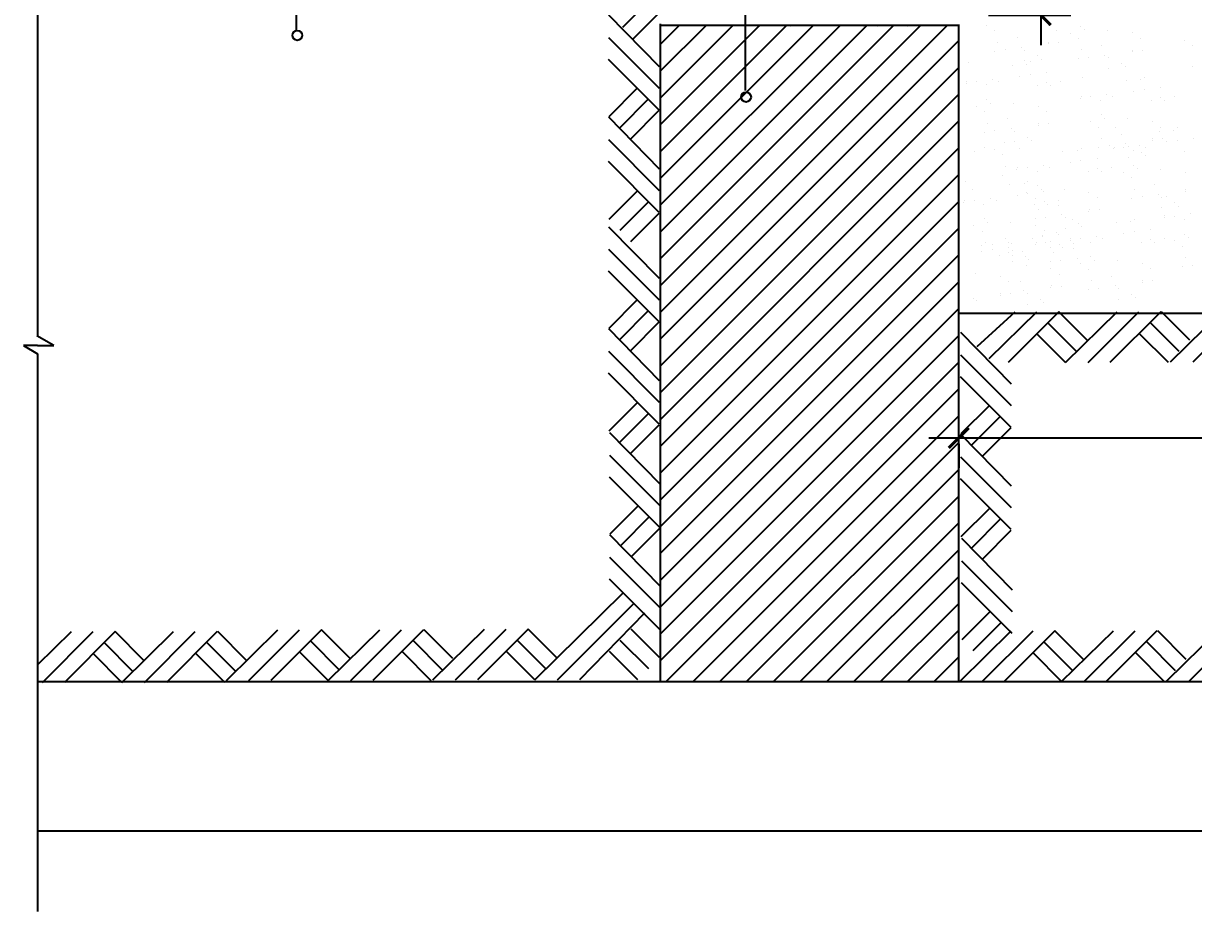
# Model space of a CAD drawing. Extents: x -1852 to 2348, y -1632 to 4031.
# Drawn here: x -1188 to -11, y 2400 to 3293 of the extents above; entities that cross this region are included whole.
import ezdxf

# ---------------------------------------------------------------- set-up
doc = ezdxf.new("R2010")
doc.units = 0
doc.header["$MEASUREMENT"] = 0
doc.layers.get('0').update_dxf_attribs({"linetype": 'CONTINUOUS'})
doc.layers.get('DEFPOINTS').update_dxf_attribs({"linetype": 'CONTINUOUS'})
for name, color, linetype in [('LEVEL', 2, 'CONTINUOUS'), ('STAIR', 140, 'CONTINUOUS'), ('TEXT', 41, 'CONTINUOUS'), ('TREE', 3, 'CONTINUOUS')]:
    doc.layers.add(name, color=color, linetype=linetype)
doc.styles.add('HZ', font='simplex.shx', dxfattribs={"width": 0.7, "bigfont": 'hztxt.shx'})
doc.styles.add('XREF1$0$STYLE3', font='simsun.ttf', dxfattribs={"width": 0.7})
doc.dimstyles.new('STANDARD-1', dxfattribs={"dimscale": 0, "dimtxt": 450, "dimasz": 300, "dimexe": 300, "dimexo": 300, "dimgap": 200, "dimtad": 1, "dimdec": 0, "dimzin": 0, "dimtxsty": 'HZ', "dimcen": 300, "dimdle": 300, "dimclrd": 40, "dimclre": 40, "dimclrt": 41, "dimazin": 3, "dimtfac": 1, "dimtdec": 0, "dimtofl": 0, "dimtmove": 0, "dimatfit": 3, "dimtvp": 1.5, "dimtolj": 1, "dimtzin": 0})

# ---------------------------------------------------------------- blocks, each defined once
blk = doc.blocks.new('DI')
at = {"layer": 'STAIR'}
for p, q in [((-51.9, -51), (0, 0)), ((-29.2, -51), (21.8, 0)), ((43.9, 0), (-7.2, -51)), ((73.4, -51), (124.4, 0)), ((146.5, 0), (95.4, -51)), ((32.8, -11.1), (61.4, -39.7)), ((72.5, -28.6), (43.9, 0)), ((50.6, -51), (102.6, 0)), ((136.2, -11.1), (164.8, -39.7)), ((175.8, -28.6), (147.2, 0)), ((21.8, -22.1), (50.4, -50.7)), ((125.2, -22.1), (153.8, -50.7))]:
    blk.add_line(p, q, dxfattribs=at)
blk = doc.blocks.new('_ARCHTICK')
at = {"color": 0, "linetype": 'BYBLOCK', "const_width": 0.15}
blk.add_lwpolyline([(-0.5, -0.5), (0.5, 0.5)], dxfattribs=at)
blk = doc.blocks.new('*D59')
at = {"color": 40, "linetype": 'BYBLOCK'}
for p, q in [((-165, 3421), (-165, 3271)), ((-217.5, 3391), (-135, 3391)), ((-217.5, 3301), (-135, 3301))]:
    blk.add_line(p, q, dxfattribs=at)
at = {"layer": 'DEFPOINTS', "color": 0, "linetype": 'BYBLOCK'}
for p in [(-247.5, 3391), (-247.5, 3301), (-165, 3301)]:
    blk.add_point(p, dxfattribs=at)
at = {"color": 40, "linetype": 'BYBLOCK', "xscale": 20, "yscale": 20, "zscale": 20}
for p, rotation in [((-165, 3391), 90), ((-165, 3301), 270)]:
    blk.add_blockref('_ARCHTICK', p, dxfattribs=dict(at, rotation=rotation))
at = {"color": 41, "linetype": 'BYBLOCK', "insert": (-200, 3346), "char_height": 30, "attachment_point": 5, "rotation": 90, "style": 'XREF1$0$STYLE3'}
blk.add_mtext('\\A1;90', dxfattribs=at)
blk = doc.blocks.new('*D63')
at = {"color": 40, "linetype": 'BYBLOCK'}
for p, q in [((-277.5, 2876), (1282.3, 2876)), ((-247.5, 2870.1), (-247.5, 2846)), ((1252.3, 2870.1), (1252.3, 2846))]:
    blk.add_line(p, q, dxfattribs=at)
at = {"layer": 'DEFPOINTS', "color": 0, "linetype": 'BYBLOCK'}
for p in [(-247.5, 2900.1), (1252.3, 2900.1), (1252.3, 2876)]:
    blk.add_point(p, dxfattribs=at)
at = {"color": 40, "linetype": 'BYBLOCK', "xscale": 20, "yscale": 20, "zscale": 20, "rotation": 180}
blk.add_blockref('_ARCHTICK', (-247.5, 2876), dxfattribs=at)
at = {"color": 40, "linetype": 'BYBLOCK', "xscale": 20, "yscale": 20, "zscale": 20}
blk.add_blockref('_ARCHTICK', (1252.3, 2876), dxfattribs=at)
at = {"color": 41, "linetype": 'BYBLOCK', "insert": (502.4, 2911), "char_height": 30, "attachment_point": 5, "style": 'XREF1$0$STYLE3'}
blk.add_mtext('\\A1;1500', dxfattribs=at)

msp = doc.modelspace()

# ---------------------------------------------------------------- linework, layer by layer
at = {"color": 40, "linetype": 'BYBLOCK'}
msp.add_line((952.5, 3001), (-247.5, 3001), dxfattribs=at)
at = {"layer": 'LEVEL'}
for p, q in [((-547.5, 2631), (-547.5, 3292.4)), ((-547.5, 3291), (-247.5, 3291)), ((-247.5, 2631), (-247.5, 3291.7)), ((-1174, 2631), (1849.4, 2631)), ((-1174, 2481), (1849.4, 2481))]:
    msp.add_line(p, q, dxfattribs=at)
at = {"layer": 'LEVEL', "linetype": 'CONTINUOUS'}
for centre in [(-912.8, 3280.7), (-461.5, 3218.7)]:
    msp.add_circle(centre, 5, dxfattribs=at)
at = {"layer": 'STAIR', "linetype": 'CONTINUOUS'}
for p, q in [((-1174, 3676), (-1174, 2978.2)), ((-524.3, 3290), (-524.3, 3290)), ((-502, 3289.4), (-502, 3289.4)), ((-483.6, 3290), (-483.6, 3290)), ((-469.8, 3290), (-469.8, 3290)), ((-461.3, 3289.4), (-461.3, 3289.4)), ((-447.5, 3289.4), (-447.5, 3289.4)), ((-439.4, 3290), (-439.4, 3290)), ((-417.1, 3289.4), (-417.1, 3289.4)), ((-400.8, 3290), (-400.8, 3290)), ((-365.2, 3290), (-365.2, 3290)), ((-351.4, 3290), (-351.4, 3290)), ((-342.9, 3289.4), (-342.9, 3289.4)), ((-329.1, 3289.4), (-329.1, 3289.4)), ((-321.1, 3290), (-321.1, 3290)), ((-298.8, 3289.4), (-298.8, 3289.4)), ((-282.5, 3290), (-282.5, 3290)), ((-260.1, 3289.4), (-260.1, 3289.4)), ((-1157.7, 2968.8), (-1174.8, 2978.7)), ((-1174, 2968.8), (-1188.3, 2968.8)), ((-1188.3, 2968.8), (-1174, 2960.7)), ((-1174, 2968.8), (-1157.7, 2968.8)), ((-1174, 2960.7), (-1174, 2399.8))]:
    msp.add_line(p, q, dxfattribs=at)
at = {"layer": 'STAIR'}
for p, q in [((-557.3, 3317.3), (-585.9, 3288.7)), ((-574.8, 3277.6), (-546.2, 3306.2)), ((-547.5, 3271.8), (-528.3, 3291)), ((-547.5, 3244.9), (-501.3, 3291)), ((-547.5, 3217.9), (-474.4, 3291)), ((-547.5, 3191), (-447.5, 3291)), ((-547.5, 3164.1), (-420.5, 3291)), ((-547.5, 3137.1), (-393.6, 3291)), ((-547.5, 3110.2), (-366.6, 3291)), ((-547.5, 3083.2), (-339.7, 3291)), ((-547.5, 3056.3), (-312.8, 3291)), ((-547.5, 3029.4), (-285.8, 3291)), ((-547.5, 3002.4), (-258.9, 3291)), ((-547.5, 2975.5), (-247.5, 3275.5)), ((-547.5, 2948.5), (-247.5, 3248.5)), ((-547.5, 2921.6), (-247.5, 3221.6)), ((-547.5, 2894.7), (-247.5, 3194.7)), ((-547.5, 2867.7), (-247.5, 3167.7)), ((-547.5, 2840.8), (-247.5, 3140.8)), ((-547.5, 2813.8), (-247.5, 3113.8)), ((-547.5, 2786.9), (-247.5, 3086.9)), ((-547.5, 2760), (-247.5, 3060)), ((-547.5, 2733), (-247.5, 3033)), ((-547.5, 2706.1), (-247.5, 3006.1)), ((-229, 2968), (-190.9, 3002.8)), ((-217, 2955.9), (-169.1, 3002.8)), ((-147, 3002.8), (-198, 2951.8)), ((-118.4, 2974.2), (-147, 3002.8)), ((-140.2, 2951.8), (-88.3, 3002.8)), ((-117.5, 2951.8), (-66.5, 3002.8)), ((-44.4, 3002.8), (-95.5, 2951.8)), ((-15, 2974.2), (-43.7, 3002.8)), ((-158.1, 2991.7), (-129.5, 2963.1)), ((-54.7, 2991.7), (-26.1, 2963.1)), ((-547.5, 2679.1), (-247.5, 2979.1)), ((-169.1, 2980.7), (-140.5, 2952.1)), ((-65.7, 2980.7), (-37.1, 2952.1)), ((-547.5, 2652.2), (-247.5, 2952.2)), ((-541.7, 2631), (-247.5, 2925.3)), ((-514.8, 2631), (-247.5, 2898.3)), ((-598.9, 2881.4), (-547.9, 2829.5)), ((-487.8, 2631), (-247.5, 2871.4)), ((-598.9, 2858.7), (-547.8, 2807.6)), ((-547.8, 2785.6), (-598.9, 2836.6)), ((-460.9, 2631), (-247.5, 2844.4)), ((-433.9, 2631), (-247.5, 2817.5)), ((-570, 2807.7), (-598.6, 2779.1)), ((-558.9, 2796.6), (-587.5, 2768)), ((-407, 2631), (-247.5, 2790.5)), ((-598.9, 2778.8), (-547.9, 2726.9)), ((-576.5, 2757), (-547.9, 2785.6)), ((-244.8, 2775.3), (-193.8, 2723.4)), ((-598.9, 2756.1), (-547.9, 2705.1)), ((-380.1, 2631), (-247.5, 2763.6)), ((-244.8, 2752.6), (-193.8, 2701.6)), ((-547.9, 2683), (-598.9, 2734)), ((-353.1, 2631), (-247.5, 2736.7)), ((-193.8, 2679.5), (-244.8, 2730.5)), ((-673.8, 2632.8), (-585, 2720.2)), ((-651.1, 2632.8), (-574.4, 2709.6)), ((-326.2, 2631), (-247.5, 2709.7)), ((-563.7, 2700), (-629, 2632.8)), ((-215.9, 2701.6), (-244.5, 2673)), ((-776.4, 2632.8), (-724.5, 2683.9)), ((-753.7, 2632.8), (-702.7, 2683.9)), ((-680.6, 2683.9), (-731.6, 2632.8)), ((-652, 2655.3), (-680.6, 2683.9)), ((-548.6, 2655.3), (-577.2, 2683.9)), ((-204.9, 2690.6), (-233.5, 2661.9)), ((-1174, 2647.8), (-1139.9, 2681.3)), ((-1169.2, 2630.3), (-1118.1, 2681.3)), ((-1096, 2681.3), (-1147.1, 2630.3)), ((-1067.5, 2652.7), (-1096.1, 2681.3)), ((-1089.3, 2630.3), (-1037.4, 2681.3)), ((-1066.6, 2630.3), (-1015.5, 2681.3)), ((-993.5, 2681.3), (-1044.5, 2630.3)), ((-964.1, 2652.7), (-992.7, 2681.3)), ((-691.7, 2672.8), (-663.1, 2644.2)), ((-588.3, 2672.8), (-559.7, 2644.2)), ((-299.2, 2631), (-247.5, 2682.8)), ((-1107.1, 2670.2), (-1078.5, 2641.6)), ((-1003.7, 2670.2), (-975.1, 2641.6)), ((-702.7, 2661.8), (-674.1, 2633.2)), ((-599.3, 2661.8), (-570.7, 2633.2)), ((-1118.2, 2659.2), (-1089.6, 2630.6)), ((-1014.8, 2659.2), (-986.2, 2630.6)), ((-272.3, 2631), (-247.5, 2655.8))]:
    msp.add_line(p, q, dxfattribs=at)
at = {"layer": 'TEXT', "linetype": 'CONTINUOUS'}
for p, q in [((-913.5, 3286), (-912.6, 3946.9)), ((-462.2, 3225.3), (-461.3, 3946.9))]:
    msp.add_line(p, q, dxfattribs=at)
at = {"layer": 'TREE', "linetype": 'CONTINUOUS'}
for p, q in [((-219.8, 3290.7), (-219.8, 3290.7)), ((-211.4, 3285.4), (-211.4, 3285.4)), ((-157.5, 3290.8), (-157.5, 3290.8)), ((-149.1, 3285.5), (-149.1, 3285.5)), ((-125, 3289.9), (-125, 3289.9)), ((-121.3, 3286.5), (-121.3, 3286.5)), ((-98.2, 3286), (-98.2, 3286)), ((-208.2, 3273.9), (-208.2, 3273.9)), ((-188.1, 3278.2), (-188.1, 3278.2)), ((-157.6, 3272.1), (-157.6, 3272.1)), ((-157, 3273.7), (-157, 3273.7)), ((-147.1, 3273.4), (-147.1, 3273.4)), ((-135.6, 3283.1), (-135.6, 3283.1)), ((-127.1, 3277.7), (-127.1, 3277.7)), ((-73.3, 3283.2), (-73.3, 3283.2)), ((-64.9, 3277.8), (-64.9, 3277.8)), ((-20.7, 3275.4), (-20.7, 3275.4)), ((-211.4, 3265), (-211.4, 3265)), ((-201, 3266.3), (-201, 3266.3)), ((-184.7, 3268.5), (-184.7, 3268.5)), ((-181, 3266), (-181, 3266)), ((-124, 3266.3), (-124, 3266.3)), ((-103.9, 3270.6), (-103.9, 3270.6)), ((-100.5, 3260.8), (-100.5, 3260.8)), ((-73.3, 3264.4), (-73.3, 3264.4)), ((-72.8, 3266), (-72.8, 3266)), ((-62.9, 3265.8), (-62.9, 3265.8)), ((-12.3, 3270.1), (-12.3, 3270.1)), ((-237.7, 3253.9), (-237.7, 3253.9)), ((-193.9, 3250.7), (-193.9, 3250.7)), ((-181.1, 3255.1), (-181.1, 3255.1)), ((-179.2, 3251.8), (-179.2, 3251.8)), ((-175.4, 3254), (-175.4, 3254)), ((-168.2, 3260), (-168.2, 3260)), ((-164.5, 3256.6), (-164.5, 3256.6)), ((-127.2, 3257.3), (-127.2, 3257.3)), ((-116.8, 3258.7), (-116.8, 3258.7)), ((-96.8, 3258.4), (-96.8, 3258.4)), ((-84, 3252.4), (-84, 3252.4)), ((-80.3, 3249), (-80.3, 3249)), ((-12.3, 3249.7), (-12.3, 3249.7)), ((-186.2, 3239.8), (-186.2, 3239.8)), ((-175.8, 3241.2), (-175.8, 3241.2)), ((-159.5, 3243.4), (-159.5, 3243.4)), ((-122.9, 3238.6), (-122.9, 3238.6)), ((-96.9, 3247.5), (-96.9, 3247.5)), ((-60.6, 3238.7), (-60.6, 3238.7)), ((-240, 3232.8), (-240, 3232.8)), ((-239.3, 3234.2), (-239.3, 3234.2)), ((-229.6, 3234.1), (-229.6, 3234.1)), ((-219.7, 3230.9), (-219.7, 3230.9)), ((-213.4, 3236.3), (-213.4, 3236.3)), ((-207.4, 3234.5), (-207.4, 3234.5)), ((-168.5, 3230.6), (-168.5, 3230.6)), ((-159.3, 3233.6), (-159.3, 3233.6)), ((-155.6, 3230.2), (-155.6, 3230.2)), ((-145.1, 3234.7), (-145.1, 3234.7)), ((-79, 3235.4), (-79, 3235.4)), ((-64.3, 3236.5), (-64.3, 3236.5)), ((-61, 3225.9), (-61, 3225.9)), ((-44.7, 3228.1), (-44.7, 3228.1)), ((-219.4, 3216), (-219.4, 3216)), ((-125.2, 3217.5), (-125.2, 3217.5)), ((-124.4, 3219), (-124.4, 3219)), ((-114.8, 3218.8), (-114.8, 3218.8)), ((-104.8, 3215.6), (-104.8, 3215.6)), ((-98.5, 3221), (-98.5, 3221)), ((-92.5, 3219.2), (-92.5, 3219.2)), ((-71.4, 3224.6), (-71.4, 3224.6)), ((-53.7, 3215.3), (-53.7, 3215.3)), ((-44.4, 3218.3), (-44.4, 3218.3)), ((-40.7, 3214.9), (-40.7, 3214.9)), ((-30.2, 3219.4), (-30.2, 3219.4)), ((-230, 3209.2), (-230, 3209.2)), ((-221.6, 3203.8), (-221.6, 3203.8)), ((-215.7, 3212.6), (-215.7, 3212.6)), ((-192.6, 3212.1), (-192.6, 3212.1)), ((-167.7, 3209.3), (-167.7, 3209.3)), ((-159.3, 3203.9), (-159.3, 3203.9)), ((-218.4, 3192.3), (-218.4, 3192.3)), ((-198.3, 3196.7), (-198.3, 3196.7)), ((-167.8, 3190.5), (-167.8, 3190.5)), ((-167.2, 3192.1), (-167.2, 3192.1)), ((-157.4, 3191.9), (-157.4, 3191.9)), ((-115.2, 3193.9), (-115.2, 3193.9)), ((-104.5, 3200.7), (-104.5, 3200.7)), ((-100.9, 3197.3), (-100.9, 3197.3)), ((-77.8, 3196.8), (-77.8, 3196.8)), ((-52.9, 3194), (-52.9, 3194)), ((-221.6, 3183.4), (-221.6, 3183.4)), ((-211.2, 3184.8), (-211.2, 3184.8)), ((-194.9, 3186.9), (-194.9, 3186.9)), ((-191.2, 3184.5), (-191.2, 3184.5)), ((-178.4, 3178.4), (-178.4, 3178.4)), ((-106.7, 3188.5), (-106.7, 3188.5)), ((-89.7, 3187.6), (-89.7, 3187.6)), ((-83.5, 3181.4), (-83.5, 3181.4)), ((-45.9, 3184.4), (-45.9, 3184.4)), ((-44.4, 3188.6), (-44.4, 3188.6)), ((-31.1, 3185.5), (-31.1, 3185.5)), ((-27.4, 3187.7), (-27.4, 3187.7)), ((-221.6, 3168.4), (-221.6, 3168.4)), ((-201.5, 3172.7), (-201.5, 3172.7)), ((-191.4, 3173.6), (-191.4, 3173.6)), ((-186.7, 3167.2), (-186.7, 3167.2)), ((-174.7, 3175.1), (-174.7, 3175.1)), ((-124.4, 3167.3), (-124.4, 3167.3)), ((-106.8, 3168.1), (-106.8, 3168.1)), ((-103.6, 3177), (-103.6, 3177)), ((-96.3, 3169.5), (-96.3, 3169.5)), ((-92, 3166.5), (-92, 3166.5)), ((-91.3, 3168), (-91.3, 3168)), ((-81.6, 3167.9), (-81.6, 3167.9)), ((-80.1, 3171.6), (-80.1, 3171.6)), ((-76.4, 3169.2), (-76.4, 3169.2)), ((-65.4, 3170), (-65.4, 3170)), ((-59.3, 3168.3), (-59.3, 3168.3)), ((-52.9, 3175.2), (-52.9, 3175.2)), ((-52.4, 3176.8), (-52.4, 3176.8)), ((-42.5, 3176.6), (-42.5, 3176.6)), ((-38.2, 3173.6), (-38.2, 3173.6)), ((-27.8, 3174.9), (-27.8, 3174.9)), ((-11.5, 3177.1), (-11.5, 3177.1)), ((-232.1, 3163.9), (-232.1, 3163.9)), ((-212.1, 3165.8), (-212.1, 3165.8)), ((-203.7, 3160.5), (-203.7, 3160.5)), ((-142.8, 3164), (-142.8, 3164)), ((-128.1, 3165.1), (-128.1, 3165.1)), ((-124.8, 3154.6), (-124.8, 3154.6)), ((-108.5, 3156.7), (-108.5, 3156.7)), ((-76.5, 3158.3), (-76.5, 3158.3)), ((-71.6, 3164.6), (-71.6, 3164.6)), ((-63.5, 3163.2), (-63.5, 3163.2)), ((-59.9, 3159.8), (-59.9, 3159.8)), ((-20.5, 3164.4), (-20.5, 3164.4)), ((-200.5, 3149), (-200.5, 3149)), ((-189, 3146.1), (-189, 3146.1)), ((-188.2, 3147.6), (-188.2, 3147.6)), ((-178.6, 3147.5), (-178.6, 3147.5)), ((-168.6, 3144.2), (-168.6, 3144.2)), ((-162.3, 3149.6), (-162.3, 3149.6)), ((-156.3, 3147.9), (-156.3, 3147.9)), ((-135.2, 3153.2), (-135.2, 3153.2)), ((-117.5, 3144), (-117.5, 3144)), ((-108.2, 3146.9), (-108.2, 3146.9)), ((-104.5, 3143.5), (-104.5, 3143.5)), ((-94, 3148), (-94, 3148)), ((-82, 3142.9), (-82, 3142.9)), ((-71.4, 3149.7), (-71.4, 3149.7)), ((-67.7, 3146.4), (-67.7, 3146.4)), ((-44.6, 3145.9), (-44.6, 3145.9)), ((-19.7, 3143), (-19.7, 3143)), ((-240.3, 3134.1), (-240.3, 3134.1)), ((-203.7, 3140.1), (-203.7, 3140.1)), ((-196.4, 3130.9), (-196.4, 3130.9)), ((-181.7, 3132), (-181.7, 3132)), ((-178, 3134.2), (-178, 3134.2)), ((-73.6, 3137.5), (-73.6, 3137.5)), ((-233.9, 3125.6), (-233.9, 3125.6)), ((-188.8, 3120.1), (-188.8, 3120.1)), ((-179, 3122.5), (-179, 3122.5)), ((-178.3, 3121.4), (-178.3, 3121.4)), ((-168.3, 3129.3), (-168.3, 3129.3)), ((-164.6, 3126), (-164.6, 3126)), ((-162.1, 3123.6), (-162.1, 3123.6)), ((-141.6, 3125.5), (-141.6, 3125.5)), ((-116.7, 3122.6), (-116.7, 3122.6)), ((-70.4, 3126.1), (-70.4, 3126.1)), ((-50.3, 3130.4), (-50.3, 3130.4)), ((-46.9, 3120.6), (-46.9, 3120.6)), ((-19.7, 3124.2), (-19.7, 3124.2)), ((-19.2, 3125.8), (-19.2, 3125.8)), ((-242.6, 3113), (-242.6, 3113)), ((-241.8, 3114.5), (-241.8, 3114.5)), ((-232.2, 3114.3), (-232.2, 3114.3)), ((-222.2, 3111.1), (-222.2, 3111.1)), ((-215.9, 3116.5), (-215.9, 3116.5)), ((-209.9, 3114.7), (-209.9, 3114.7)), ((-171, 3110.8), (-171, 3110.8)), ((-170.5, 3117.1), (-170.5, 3117.1)), ((-161.8, 3113.8), (-161.8, 3113.8)), ((-158.1, 3110.4), (-158.1, 3110.4)), ((-147.6, 3114.9), (-147.6, 3114.9)), ((-147.3, 3110), (-147.3, 3110)), ((-108.2, 3117.3), (-108.2, 3117.3)), ((-73.6, 3117.1), (-73.6, 3117.1)), ((-63.2, 3118.5), (-63.2, 3118.5)), ((-43.3, 3107.3), (-43.3, 3107.3)), ((-43.2, 3118.2), (-43.2, 3118.2)), ((-38.7, 3118.8), (-38.7, 3118.8)), ((-30.4, 3112.2), (-30.4, 3112.2)), ((-26.7, 3108.8), (-26.7, 3108.8)), ((-221.9, 3096.2), (-221.9, 3096.2)), ((-170.6, 3096.7), (-170.6, 3096.7)), ((-167.4, 3105.7), (-167.4, 3105.7)), ((-160.1, 3098.1), (-160.1, 3098.1)), ((-143.9, 3100.3), (-143.9, 3100.3)), ((-140.2, 3097.8), (-140.2, 3097.8)), ((-133.1, 3095.9), (-133.1, 3095.9)), ((-116.7, 3103.8), (-116.7, 3103.8)), ((-116.2, 3105.4), (-116.2, 3105.4)), ((-106.3, 3105.2), (-106.3, 3105.2)), ((-70.8, 3096), (-70.8, 3096)), ((-41, 3097.7), (-41, 3097.7)), ((-40.2, 3099.2), (-40.2, 3099.2)), ((-30.6, 3099), (-30.6, 3099)), ((-20.6, 3095.8), (-20.6, 3095.8)), ((-14.3, 3101.2), (-14.3, 3101.2)), ((-232.6, 3089.4), (-232.6, 3089.4)), ((-224.1, 3084), (-224.1, 3084)), ((-218.2, 3092.8), (-218.2, 3092.8)), ((-195.2, 3092.3), (-195.2, 3092.3)), ((-170.3, 3089.5), (-170.3, 3089.5)), ((-161.8, 3084.1), (-161.8, 3084.1)), ((-140.3, 3086.9), (-140.3, 3086.9)), ((-127.3, 3091.8), (-127.3, 3091.8)), ((-123.7, 3088.4), (-123.7, 3088.4)), ((-89.2, 3092.6), (-89.2, 3092.6)), ((-74.5, 3093.8), (-74.5, 3093.8)), ((-54.9, 3085.3), (-54.9, 3085.3)), ((-220.9, 3072.5), (-220.9, 3072.5)), ((-200.8, 3076.9), (-200.8, 3076.9)), ((-197.8, 3072.6), (-197.8, 3072.6)), ((-173.4, 3076.7), (-173.4, 3076.7)), ((-169.8, 3072.3), (-169.8, 3072.3)), ((-163.6, 3079.2), (-163.6, 3079.2)), ((-163, 3078.1), (-163, 3078.1)), ((-159.9, 3072.1), (-159.9, 3072.1)), ((-155.2, 3073.8), (-155.2, 3073.8)), ((-149.3, 3082.6), (-149.3, 3082.6)), ((-146.8, 3080.2), (-146.8, 3080.2)), ((-135.4, 3074.7), (-135.4, 3074.7)), ((-134.7, 3076.2), (-134.7, 3076.2)), ((-125, 3076.1), (-125, 3076.1)), ((-115, 3072.8), (-115, 3072.8)), ((-108.7, 3078.2), (-108.7, 3078.2)), ((-102.7, 3076.5), (-102.7, 3076.5)), ((-81.6, 3081.8), (-81.6, 3081.8)), ((-71.2, 3083.2), (-71.2, 3083.2)), ((-63.9, 3072.6), (-63.9, 3072.6)), ((-54.6, 3075.5), (-54.6, 3075.5)), ((-50.9, 3072.2), (-50.9, 3072.2)), ((-40.4, 3076.6), (-40.4, 3076.6)), ((-30.9, 3074.1), (-30.9, 3074.1)), ((-20.3, 3080.9), (-20.3, 3080.9)), ((-16.6, 3077.5), (-16.6, 3077.5)), ((-224.5, 3069.1), (-224.5, 3069.1)), ((-224.2, 3063.6), (-224.2, 3063.6)), ((-214.1, 3070.4), (-214.1, 3070.4)), ((-213.7, 3065), (-213.7, 3065)), ((-197.5, 3067.1), (-197.5, 3067.1)), ((-197.5, 3062.8), (-197.5, 3062.8)), ((-194.6, 3071.4), (-194.6, 3071.4)), ((-193.8, 3064.7), (-193.8, 3064.7)), ((-183.4, 3063.9), (-183.4, 3063.9)), ((-170.3, 3070.7), (-170.3, 3070.7)), ((-155.7, 3067.5), (-155.7, 3067.5)), ((-152, 3062.3), (-152, 3062.3)), ((-146.5, 3070.4), (-146.5, 3070.4)), ((-142.8, 3067.1), (-142.8, 3067.1)), ((-132.3, 3071.5), (-132.3, 3071.5)), ((-131.9, 3066.7), (-131.9, 3066.7)), ((-22.5, 3068.7), (-22.5, 3068.7)), ((-206.8, 3059.9), (-206.8, 3059.9)), ((-193.9, 3053.8), (-193.9, 3053.8)), ((-193.8, 3059.4), (-193.8, 3059.4)), ((-180.9, 3058.7), (-180.9, 3058.7)), ((-179.9, 3049), (-179.9, 3049)), ((-177.2, 3055.3), (-177.2, 3055.3)), ((-155.2, 3053.4), (-155.2, 3053.4)), ((-144.8, 3054.8), (-144.8, 3054.8)), ((-128.6, 3056.9), (-128.6, 3056.9)), ((-125.4, 3051.1), (-125.4, 3051.1)), ((-114.7, 3058), (-114.7, 3058)), ((-111.1, 3054.6), (-111.1, 3054.6)), ((-88, 3054.1), (-88, 3054.1)), ((-63.1, 3051.3), (-63.1, 3051.3)), ((-22.5, 3048.3), (-22.5, 3048.3)), ((-19.3, 3057.3), (-19.3, 3057.3)), ((-12.1, 3049.7), (-12.1, 3049.7)), ((-230.9, 3041.4), (-230.9, 3041.4)), ((-206, 3038.5), (-206, 3038.5)), ((-155, 3046.2), (-155, 3046.2)), ((-146.5, 3040.8), (-146.5, 3040.8)), ((-116.9, 3045.8), (-116.9, 3045.8)), ((-93.7, 3038.7), (-93.7, 3038.7)), ((-54.7, 3045.9), (-54.7, 3045.9)), ((-197.6, 3033.1), (-197.6, 3033.1)), ((-185.5, 3033.6), (-185.5, 3033.6)), ((-155, 3027.4), (-155, 3027.4)), ((-154.5, 3029), (-154.5, 3029)), ((-144.6, 3028.7), (-144.6, 3028.7)), ((-117, 3025.4), (-117, 3025.4)), ((-113.8, 3034.3), (-113.8, 3034.3)), ((-106.6, 3026.7), (-106.6, 3026.7)), ((-90.3, 3028.9), (-90.3, 3028.9)), ((-86.6, 3026.4), (-86.6, 3026.4)), ((-63.1, 3032.5), (-63.1, 3032.5)), ((-62.6, 3034.1), (-62.6, 3034.1)), ((-52.7, 3033.8), (-52.7, 3033.8)), ((-233.2, 3016.1), (-233.2, 3016.1)), ((-229.5, 3013.7), (-229.5, 3013.7)), ((-206, 3019.7), (-206, 3019.7)), ((-205.5, 3021.3), (-205.5, 3021.3)), ((-195.6, 3021.1), (-195.6, 3021.1)), ((-182.2, 3023.8), (-182.2, 3023.8)), ((-178.4, 3021.3), (-178.4, 3021.3)), ((-165.6, 3015.3), (-165.6, 3015.3)), ((-86.7, 3015.6), (-86.7, 3015.6)), ((-73.8, 3020.4), (-73.8, 3020.4)), ((-70.1, 3017), (-70.1, 3017)), ((-178.6, 3010.5), (-178.6, 3010.5)), ((-161.9, 3011.9), (-161.9, 3011.9))]:
    msp.add_line(p, q, dxfattribs=at)

# ---------------------------------------------------------------- block references
at = {"layer": 'STAIR', "rotation": 270}
for p in [(-548.8, 3249.3), (-548.8, 3036.5), (-194.7, 2930.4)]:
    msp.add_blockref('DI', p, dxfattribs=at)
at = {"layer": 'STAIR'}
for p in [(17.3, 3003.6), (-932.3, 2683), (-194.7, 2682), (13.6, 2682.8)]:
    msp.add_blockref('DI', p, dxfattribs=at)

# ---------------------------------------------------------------- dimensions: what is measured, and where the dimension line sits
at = {"layer": 'TEXT', "linetype": 'CONTINUOUS'}
dim = msp.add_linear_dim(base=(-165, 3301), p1=(-247.5, 3391), p2=(-247.5, 3301), angle=90, dimstyle='STANDARD-1', override={"dimscale": 1, "dimtxt": 30, "dimasz": 20, "dimexe": 30, "dimexo": 30, "dimgap": 20, "dimtxsty": 'XREF1$0$STYLE3', "dimblk1": 'ARCHTICK', "dimblk2": 'ARCHTICK', "dimsah": 1, "dimcen": 30, "dimdle": 30}, dxfattribs=at)
dim.commit()
dim.dimension.update_dxf_attribs({"geometry": '*D59', "text_midpoint": (-200, 3346)})
dim = msp.add_linear_dim(base=(1252.3, 2876), p1=(-247.5, 2900.1), p2=(1252.3, 2900.1), dimstyle='STANDARD-1', override={"dimscale": 1, "dimtxt": 30, "dimasz": 20, "dimexe": 30, "dimexo": 30, "dimgap": 20, "dimtxsty": 'XREF1$0$STYLE3', "dimblk1": 'ARCHTICK', "dimblk2": 'ARCHTICK', "dimsah": 1, "dimcen": 30, "dimdle": 30}, dxfattribs=at)
dim.commit()
dim.dimension.update_dxf_attribs({"geometry": '*D63', "text_midpoint": (502.4, 2911)})

doc.saveas('drawing.dxf')
